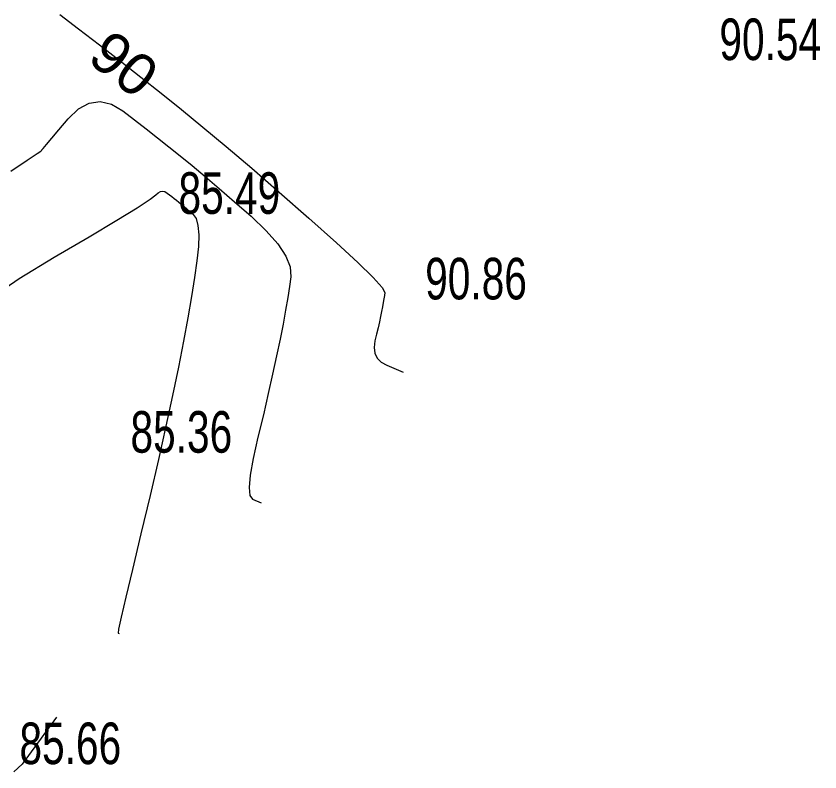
# Model space of a CAD drawing. Header units: metres. Extents: x 431006 to 434411, y 2469261 to 2473208.
# Drawn here: x 433928.7 to 434006, y 2469952 to 2470024.7 of the extents above; entities that cross this region are included whole.
import ezdxf
from ezdxf.enums import TextEntityAlignment as Align

# ---------------------------------------------------------------- set-up
doc = ezdxf.new("R2010")
doc.units = ezdxf.units.M
doc.header["$MEASUREMENT"] = 0
for name, color, linetype, lineweight in [('CAO DO', 8, 'Continuous', 18), ('MH_DongMuc', 8, 'Continuous', 18), ('MH_DongMuc_Con', 8, 'Continuous', 18)]:
    doc.layers.add(name, color=color, linetype=linetype, lineweight=lineweight)
doc.styles.get("Standard").update_dxf_attribs({"font": 'arial.ttf'})

msp = doc.modelspace()

# ---------------------------------------------------------------- linework, layer by layer
at = {"layer": 'MH_DongMuc', "color": 8, "lineweight": 0, "elevation": 90}
msp.add_lwpolyline([(433932.905, 2470024.806), (433934.72, 2470023.434), (433936.726, 2470021.9), (433938.72, 2470020.357), (433940.701, 2470018.805), (433942.67, 2470017.243), (433944.627, 2470015.672), (433946.678, 2470013.994), (433948.929, 2470012.111), (433951.381, 2470010.023), (433954.033, 2470007.73), (433956.886, 2470005.232), (433959.54, 2470002.865), (433961.597, 2470000.965), (433963.057, 2469999.533), (433963.919, 2469998.568), (433964.184, 2469998.07), (433964.145, 2469997.786), (433964.094, 2469997.464), (433964.032, 2469997.102), (433963.957, 2469996.701), (433963.871, 2469996.261), (433963.772, 2469995.779), (433963.658, 2469995.255), (433963.531, 2469994.689), (433963.389, 2469994.079), (433963.233, 2469993.427), (433963.149, 2469992.795), (433963.222, 2469992.244), (433963.453, 2469991.775), (433963.842, 2469991.388), (433964.388, 2469991.083), (433965.951, 2469990.422)], dxfattribs=at)
at = {"layer": 'MH_DongMuc_Con', "color": 8, "lineweight": 0}
for points, elevation in [([(433928.193, 2470009.74), (433929.788, 2470010.798), (433930.753, 2470011.44), (433931.088, 2470011.666), (433931.11, 2470011.686), (433931.131, 2470011.709), (433931.154, 2470011.735), (433931.178, 2470011.765), (433931.202, 2470011.798), (433931.322, 2470011.944), (433931.635, 2470012.316), (433932.14, 2470012.911), (433932.836, 2470013.731), (433933.725, 2470014.776), (433934.723, 2470015.732), (433935.748, 2470016.286), (433936.8, 2470016.44), (433937.879, 2470016.191), (433938.985, 2470015.541), (433940.102, 2470014.688), (433941.211, 2470013.829), (433942.313, 2470012.966), (433943.409, 2470012.097), (433944.497, 2470011.223), (433945.638, 2470010.289), (433946.891, 2470009.242), (433948.255, 2470008.08), (433949.73, 2470006.804), (433951.317, 2470005.414), (433952.785, 2470004.024), (433953.901, 2470002.748), (433954.667, 2470001.585), (433955.083, 2470000.536), (433955.147, 2469999.601), (433955.017, 2469998.657), (433954.847, 2469997.583), (433954.638, 2469996.378), (433954.39, 2469995.044), (433954.103, 2469993.578), (433953.773, 2469991.977), (433953.395, 2469990.233), (433952.971, 2469988.347), (433952.499, 2469986.319), (433951.98, 2469984.148), (433951.524, 2469982.117), (433951.244, 2469980.506), (433951.139, 2469979.315), (433951.208, 2469978.544), (433951.453, 2469978.194), (433952.282, 2469977.843)], 88), ([(433926.275, 2469997.58), (433929.001, 2469999.412), (433932.382, 2470001.465), (433935.742, 2470003.435), (433938.4, 2470005.022), (433940.358, 2470006.224), (433941.614, 2470007.042), (433942.17, 2470007.475), (433942.378, 2470007.676), (433942.59, 2470007.793), (433942.806, 2470007.827), (433943.026, 2470007.779), (433943.251, 2470007.648), (433943.477, 2470007.475), (433943.702, 2470007.302), (433943.925, 2470007.127), (433944.147, 2470006.951), (433944.368, 2470006.774), (433944.599, 2470006.584), (433944.852, 2470006.372), (433945.129, 2470006.137), (433945.427, 2470005.879), (433945.749, 2470005.597), (433946.03, 2470005.184), (433946.206, 2470004.531), (433946.278, 2470003.638), (433946.246, 2470002.505), (433946.11, 2470001.131), (433945.888, 2469999.528), (433945.6, 2469997.702), (433945.245, 2469995.655), (433944.823, 2469993.386), (433944.336, 2469990.896), (433943.774, 2469988.174), (433943.133, 2469985.211), (433942.411, 2469982.005), (433941.609, 2469978.558), (433940.727, 2469974.87), (433939.9, 2469971.439), (433939.266, 2469968.768), (433938.824, 2469966.855), (433938.575, 2469965.701), (433938.517, 2469965.305), (433938.614, 2469965.264)], 86), ([(433932.613, 2469957.241), (433929.302, 2469952.688), (433928.495, 2469951.958)], 86)]:
    msp.add_lwpolyline(points, dxfattribs=dict(at, elevation=elevation))

# ---------------------------------------------------------------- texts
at = {"layer": 'CAO DO', "color": 8, "lineweight": 0, "width": 0.7}
for s, p in [('90.54', (433996.368, 2470020.435, 90.535)), ('85.49', (433944.335, 2470005.643, 85.492)), ('90.86', (433968.066, 2469997.413, 90.859)), ('85.36', (433939.715, 2469982.668, 85.356)), ('85.66', (433929.036, 2469952.707, 85.661))]:
    msp.add_text(s, height=4, dxfattribs=at).set_placement(p)
at = {"layer": 'MH_DongMuc', "color": 8, "lineweight": 0}
msp.add_text('90', height=4, rotation=321.92375, dxfattribs=at).set_placement((433939.095, 2470020.064, 90), align=Align.MIDDLE)

doc.saveas('drawing.dxf')
